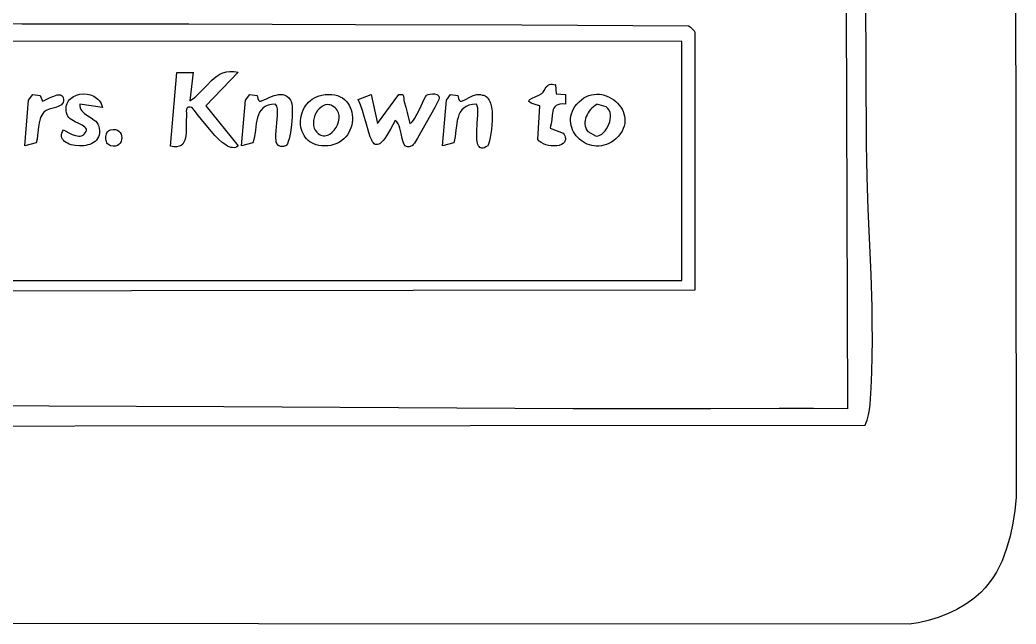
# Model space of a CAD drawing. Header units: millimetres. Extents: x 175 to 239, y 0 to 181.
# Drawn here: x 220.45 to 238.73, y 92.22 to 103.31 of the extents above; entities that cross this region are included whole.
import ezdxf

# ---------------------------------------------------------------- set-up
doc = ezdxf.new("R2010")
doc.units = ezdxf.units.MM
doc.layers.get('0').update_dxf_attribs({"linetype": 'CONTINUOUS'})

msp = doc.modelspace()

# ---------------------------------------------------------------- linework, layer by layer
at = {"color": 5}
for points in [[(235.371497, 177.207364), (235.639608, 96.170718), (235.012387, 96.174191), (234.384876, 96.174687), (233.129151, 96.170718), (231.872766, 96.16675), (231.244428, 96.167246), (230.616049, 96.170718), (230.605466, 96.167191), (227.399705, 96.189157), (224.191299, 96.205335), (220.981239, 96.216552), (217.770518, 96.223635), (211.35106, 96.228706), (204.940863, 96.227163), (198.261782, 96.228761), (191.58204, 96.229368), (188.242541, 96.224855), (184.903621, 96.21476), (181.565527, 96.197308), (178.228509, 96.170718), (178.468398, 170.197664)], [(177.946286, 95.821468), (235.960636, 95.870857), (235.982375, 95.916167), (236.000269, 95.962138), (236.014773, 96.008771), (236.026341, 96.056065), (236.042492, 96.152638), (236.052359, 96.251857), (236.072109, 96.545795), (236.085514, 96.841396), (236.093255, 97.138424), (236.096015, 97.43664), (236.094475, 97.735807), (236.089318, 98.035688), (236.070879, 98.636637), (236.020609, 99.836633), (235.99969, 100.431878), (235.992672, 100.727479), (235.988859, 101.021417), (235.985331, 101.024944), (235.97319, 103.779252), (235.969566, 106.533518), (235.97206, 109.287702), (235.978275, 112.041762)], [(181.213011, 103.166307), (207.734865, 103.173363), (207.802747, 103.176091), (207.869141, 103.183284), (207.999448, 103.205113), (208.129756, 103.226941), (208.19615, 103.234134), (208.264032, 103.236863), (214.37751, 103.243808), (220.492642, 103.242154), (223.550104, 103.237483), (226.607112, 103.229917), (229.663376, 103.21921), (232.718606, 103.205113), (232.749254, 103.182458), (232.789162, 103.145581), (232.823778, 103.109366), (232.838551, 103.088696), (232.838551, 98.347359), (232.838551, 98.347359), (181.142456, 98.287387)]]:
    msp.add_lwpolyline(points, dxfattribs=at)
at = {"color": 1}
msp.add_lwpolyline([(238.720772, 115.729246), (238.719805, 105.133013), (238.733006, 94.537355), (238.707827, 94.304386), (238.672381, 94.068417), (238.623811, 93.833105), (238.559256, 93.602105), (238.475858, 93.379074), (238.370756, 93.167667), (238.309173, 93.067466), (238.241092, 92.971542), (238.166156, 92.880353), (238.084006, 92.794355), (238.087006, 92.797355), (238.087006, 92.797355), (237.955977, 92.683794), (237.808272, 92.579433), (237.647465, 92.485501), (237.477131, 92.40323), (237.300844, 92.333849), (237.122178, 92.278589), (236.944707, 92.238681), (236.772006, 92.215355), (177.043006, 92.247355)], dxfattribs=at)
at = {"color": 5}
for points in [[(232.598661, 98.523748), (232.598661, 102.912307), (181.378817, 102.940529), (181.378817, 98.523748), (232.598661, 98.523748)], [(223.627516, 102.35139), (223.567543, 101.822223), (223.625005, 101.861264), (223.678813, 101.904864), (223.729696, 101.951874), (223.778383, 102.001147), (223.872083, 102.101896), (223.965742, 102.197931), (224.014377, 102.241314), (224.065188, 102.280076), (224.118903, 102.313072), (224.176251, 102.339153), (224.23796, 102.357172), (224.30476, 102.365983), (224.340296, 102.366577), (224.377378, 102.364438), (224.416097, 102.359423), (224.456544, 102.35139), (223.860349, 101.734028), (224.456544, 100.996722), (224.432268, 100.980053), (224.406492, 100.969493), (224.379349, 100.96468), (224.350973, 100.965255), (224.321495, 100.970854), (224.29105, 100.981118), (224.259771, 100.995686), (224.22779, 101.014196), (224.162255, 101.061598), (224.095512, 101.120436), (224.028623, 101.187821), (223.962655, 101.260865), (223.837736, 101.412373), (223.72927, 101.551851), (223.645775, 101.65619), (223.616052, 101.687959), (223.595766, 101.702278), (223.572761, 101.707629), (223.553777, 101.709368), (223.538451, 101.707851), (223.526423, 101.703436), (223.517329, 101.696477), (223.51081, 101.687333), (223.504043, 101.663914), (223.50323, 101.636029), (223.505477, 101.606532), (223.507571, 101.554111), (223.501783, 101.452453), (223.500957, 101.345421), (223.498145, 101.240208), (223.493825, 101.190531), (223.486405, 101.144007), (223.475015, 101.101534), (223.458789, 101.064012), (223.436857, 101.032339), (223.408352, 101.007416), (223.391364, 100.997766), (223.372406, 100.99014), (223.32815, 100.981412), (223.274717, 100.98213), (223.211238, 100.993194), (223.331182, 102.347862), (223.627516, 102.347862)], [(230.28091, 102.118556), (230.291493, 101.952751), (230.460827, 101.942167), (230.460827, 101.765778), (230.406149, 101.76722), (230.360581, 101.762595), (230.32323, 101.752368), (230.293202, 101.737005), (230.269602, 101.71697), (230.251537, 101.692728), (230.238112, 101.664746), (230.228434, 101.633486), (230.216741, 101.563), (230.209307, 101.484989), (230.198978, 101.403175), (230.190494, 101.362004), (230.178604, 101.321278), (230.422021, 101.233083), (230.437756, 101.206787), (230.449386, 101.182128), (230.457126, 101.159087), (230.461192, 101.137647), (230.461797, 101.117792), (230.459158, 101.099502), (230.45349, 101.082762), (230.445007, 101.067553), (230.433924, 101.053859), (230.420458, 101.041661), (230.387232, 101.021685), (230.347051, 101.007487), (230.301635, 100.998927), (230.252706, 100.995865), (230.201983, 100.998162), (230.151187, 101.005678), (230.10204, 101.018275), (230.056263, 101.035811), (230.015575, 101.058148), (229.981699, 101.085147), (229.956354, 101.116667), (229.991632, 101.734028), (229.923156, 101.752416), (229.870302, 101.76934), (229.831742, 101.784994), (229.806148, 101.799568), (229.792191, 101.813252), (229.788543, 101.82624), (229.793877, 101.83872), (229.806864, 101.850886), (229.850486, 101.875036), (229.908784, 101.90022), (229.971133, 101.927967), (230.02691, 101.959806), (230.040964, 101.971472), (230.053023, 101.985004), (230.073101, 102.015865), (230.110694, 102.080192), (230.135981, 102.106464), (230.151948, 102.116554), (230.170777, 102.124013), (230.192955, 102.128393), (230.218967, 102.129243), (230.249299, 102.126114), (230.284437, 102.118556)], [(220.82293, 101.921001), (220.865264, 101.818695), (220.893507, 101.828741), (220.941717, 101.853421), (221.002744, 101.884551), (221.069434, 101.913945), (221.102668, 101.925433), (221.134636, 101.933417), (221.164444, 101.936874), (221.191197, 101.934781), (221.214003, 101.926115), (221.231967, 101.909852), (221.244194, 101.88497), (221.249792, 101.850445), (221.24796, 101.819305), (221.240263, 101.792981), (221.227367, 101.770915), (221.209939, 101.752549), (221.188646, 101.737325), (221.164153, 101.724685), (221.10824, 101.704924), (220.987358, 101.671851), (220.933056, 101.649609), (220.909773, 101.635109), (220.889958, 101.617611), (220.868025, 101.590964), (220.849595, 101.561525), (220.834287, 101.529648), (220.821718, 101.495682), (220.803266, 101.422894), (220.79118, 101.345972), (220.773872, 101.19097), (220.762531, 101.118513), (220.745319, 101.053167), (220.53718, 100.996722), (220.607736, 101.839862), (220.688875, 101.938639), (220.82293, 101.921001)], [(221.962403, 101.705806), (221.546125, 101.765778), (221.545977, 101.728823), (221.552878, 101.695698), (221.565938, 101.665931), (221.584269, 101.639054), (221.606983, 101.614594), (221.63319, 101.592083), (221.692528, 101.551025), (221.755174, 101.512116), (221.814016, 101.471594), (221.839789, 101.449553), (221.861944, 101.425699), (221.879594, 101.39956), (221.891848, 101.370667), (221.904203, 101.321644), (221.909829, 101.27639), (221.90919, 101.234828), (221.902748, 101.196882), (221.890968, 101.162476), (221.874314, 101.131534), (221.853249, 101.103979), (221.828237, 101.079735), (221.799743, 101.058726), (221.768229, 101.040876), (221.73416, 101.026109), (221.697999, 101.014347), (221.66021, 101.005516), (221.621258, 100.999538), (221.581605, 100.996339), (221.541716, 100.99584), (221.463083, 101.002642), (221.425267, 101.009791), (221.38907, 101.019336), (221.354956, 101.031201), (221.323388, 101.04531), (221.29483, 101.061587), (221.269746, 101.079956), (221.248599, 101.10034), (221.231855, 101.122663), (221.219975, 101.146849), (221.213425, 101.172822), (221.212668, 101.200505), (221.218167, 101.229823), (221.230387, 101.260698), (221.249792, 101.293056), (221.349562, 101.236556), (221.40817, 101.208782), (221.468514, 101.187663), (221.498381, 101.181086), (221.527536, 101.177955), (221.555594, 101.178865), (221.582175, 101.184411), (221.606895, 101.195186), (221.629373, 101.211786), (221.649225, 101.234803), (221.66607, 101.264833), (221.671411, 101.286418), (221.668282, 101.306374), (221.657721, 101.324977), (221.640769, 101.3425), (221.618463, 101.359216), (221.591842, 101.3754), (221.529809, 101.407267), (221.462981, 101.440292), (221.399667, 101.476666), (221.371925, 101.496793), (221.348177, 101.518579), (221.329462, 101.542297), (221.31682, 101.568222), (221.305385, 101.607295), (221.298684, 101.644453), (221.296446, 101.679664), (221.298402, 101.712896), (221.304283, 101.744115), (221.31382, 101.773288), (221.326742, 101.800382), (221.342782, 101.825365), (221.361669, 101.848203), (221.383133, 101.868863), (221.406907, 101.887313), (221.43272, 101.90352), (221.460302, 101.91745), (221.489385, 101.929072), (221.550976, 101.945254), (221.615336, 101.951804), (221.680312, 101.948458), (221.712357, 101.942992), (221.743747, 101.934952), (221.774214, 101.924307), (221.803488, 101.911024), (221.831299, 101.895068), (221.857379, 101.876408), (221.881457, 101.85501), (221.903265, 101.830842), (221.922533, 101.803871), (221.938991, 101.774063), (221.952371, 101.741385), (221.962403, 101.705806)], [(224.802267, 101.921001), (224.814614, 101.869848), (224.829056, 101.83468), (224.838054, 101.823091), (224.848128, 101.818695), (224.870784, 101.821607), (224.89742, 101.829588), (224.960686, 101.856233), (225.034039, 101.889574), (225.113593, 101.92056), (225.154481, 101.932339), (225.195463, 101.940135), (225.236051, 101.942814), (225.275761, 101.939246), (225.314107, 101.928298), (225.350602, 101.908839), (225.384762, 101.879738), (225.4161, 101.839862), (225.428945, 101.810975), (225.438487, 101.770498), (225.444897, 101.720233), (225.448347, 101.661984), (225.447044, 101.528749), (225.435944, 101.385219), (225.416411, 101.245823), (225.403907, 101.182185), (225.389807, 101.12499), (225.374281, 101.076043), (225.357499, 101.037147), (225.339632, 101.010105), (225.330345, 101.001594), (225.32085, 100.996722), (225.289386, 100.988826), (225.261663, 100.985476), (225.237473, 100.986422), (225.216609, 100.991417), (225.198863, 101.000209), (225.184029, 101.012551), (225.171899, 101.028192), (225.162266, 101.046883), (225.154921, 101.068375), (225.149659, 101.092418), (225.144551, 101.147163), (225.145282, 101.209121), (225.150194, 101.276299), (225.165924, 101.418333), (225.178471, 101.557308), (225.179404, 101.620662), (225.174565, 101.677267), (225.162294, 101.725128), (225.152854, 101.745156), (225.140934, 101.76225), (225.066457, 101.757505), (225.033674, 101.751722), (225.003674, 101.743798), (224.976318, 101.733834), (224.951464, 101.721927), (224.928974, 101.708179), (224.908706, 101.692687), (224.874279, 101.656873), (224.84706, 101.615283), (224.825928, 101.56871), (224.809763, 101.517952), (224.797443, 101.463803), (224.787845, 101.407061), (224.772336, 101.288977), (224.754263, 101.170066), (224.741462, 101.11229), (224.724655, 101.056694), (224.516516, 100.996722), (224.587072, 101.839862), (224.668211, 101.938639), (224.802267, 101.921001)], [(225.987601, 101.928056), (226.054615, 101.939642), (226.11741, 101.944262), (226.175987, 101.94235), (226.230342, 101.93434), (226.280476, 101.920666), (226.326387, 101.901763), (226.368073, 101.878064), (226.405533, 101.850004), (226.438766, 101.818016), (226.46777, 101.782535), (226.492545, 101.743995), (226.513089, 101.702829), (226.5294, 101.659473), (226.541478, 101.614359), (226.549321, 101.567923), (226.552928, 101.520597), (226.552297, 101.472817), (226.547428, 101.425017), (226.538318, 101.377629), (226.524967, 101.331089), (226.507374, 101.285831), (226.485536, 101.242289), (226.459454, 101.200896), (226.429125, 101.162087), (226.394548, 101.126296), (226.355722, 101.093956), (226.312645, 101.065503), (226.265317, 101.041371), (226.213736, 101.021992), (226.157901, 101.007801), (226.09781, 100.999234), (226.033462, 100.996722), (225.981557, 100.999384), (225.932992, 101.006522), (225.887759, 101.017861), (225.845849, 101.033123), (225.807254, 101.05203), (225.771966, 101.074307), (225.739976, 101.099674), (225.711276, 101.127856), (225.685858, 101.158576), (225.663713, 101.191555), (225.644832, 101.226518), (225.629207, 101.263187), (225.616831, 101.301284), (225.607694, 101.340533), (225.601787, 101.380657), (225.599104, 101.421379), (225.599635, 101.46242), (225.603372, 101.503505), (225.610306, 101.544357), (225.620429, 101.584697), (225.633733, 101.624249), (225.65021, 101.662736), (225.66985, 101.699881), (225.692645, 101.735406), (225.718588, 101.769035), (225.74767, 101.80049), (225.779881, 101.829495), (225.815215, 101.855771), (225.853662, 101.879043), (225.895215, 101.899032), (225.939864, 101.915462), (225.987601, 101.928056)], [(226.89424, 101.938639), (227.014185, 101.409472), (227.402241, 101.938639), (227.442087, 101.944317), (227.468332, 101.941065), (227.477271, 101.936503), (227.48391, 101.930206), (227.491758, 101.913063), (227.496003, 101.865217), (227.49827, 101.837161), (227.504546, 101.808112), (227.53343, 101.709113), (227.558345, 101.608792), (227.606852, 101.409472), (227.627895, 101.421459), (227.649847, 101.442029), (227.672461, 101.469926), (227.695488, 101.503896), (227.74179, 101.585028), (227.786769, 101.675379), (227.864821, 101.843555), (227.893925, 101.901288), (227.905129, 101.91917), (227.913769, 101.928056), (227.940255, 101.939335), (227.976828, 101.948175), (228.018693, 101.952799), (228.061054, 101.951428), (228.099115, 101.942284), (228.115035, 101.934243), (228.128082, 101.923591), (228.137656, 101.910108), (228.143157, 101.893571), (228.143988, 101.873757), (228.139547, 101.850445), (228.116465, 101.800036), (228.06403, 101.699853), (227.908477, 101.418292), (227.747633, 101.142023), (227.688584, 101.048454), (227.66849, 101.020262), (227.656241, 101.007305), (227.612096, 100.986682), (227.592953, 100.981467), (227.575605, 100.979407), (227.559934, 100.980321), (227.545821, 100.984028), (227.533149, 100.990345), (227.5218, 100.999092), (227.502594, 101.023149), (227.487259, 101.054744), (227.474849, 101.092428), (227.464418, 101.134746), (227.445711, 101.227482), (227.423573, 101.321333), (227.408853, 101.365047), (227.390438, 101.404684), (227.367382, 101.438791), (227.338741, 101.465917), (227.252417, 101.304703), (227.177813, 101.182778), (227.144513, 101.135572), (227.113669, 101.097017), (227.085125, 101.06672), (227.058723, 101.044292), (227.034306, 101.029341), (227.011715, 101.021478), (226.990793, 101.02031), (226.971383, 101.025447), (226.953327, 101.036499), (226.936467, 101.053074), (226.920646, 101.074782), (226.905706, 101.101233), (226.877838, 101.166795), (226.851604, 101.246636), (226.79899, 101.436647), (226.770089, 101.540564), (226.737778, 101.646254), (226.700795, 101.75059), (226.657879, 101.850445), (226.89424, 101.938639)], [(228.485269, 101.921001), (228.497617, 101.869848), (228.512059, 101.83468), (228.521057, 101.823091), (228.531131, 101.818695), (228.552235, 101.820544), (228.573299, 101.825716), (228.615797, 101.843775), (228.705756, 101.894983), (228.7552, 101.91912), (228.808943, 101.936269), (228.837737, 101.940816), (228.867979, 101.941926), (228.899791, 101.939036), (228.933298, 101.931584), (228.961035, 101.92682), (228.98611, 101.917364), (229.008631, 101.903529), (229.028706, 101.885626), (229.046443, 101.863966), (229.061949, 101.838861), (229.075332, 101.810621), (229.086701, 101.779559), (229.103826, 101.71021), (229.114186, 101.633307), (229.118645, 101.55134), (229.118065, 101.466799), (229.11331, 101.382175), (229.105242, 101.29996), (229.094725, 101.222643), (229.082622, 101.152716), (229.069795, 101.09267), (229.057108, 101.044995), (229.045423, 101.012182), (229.035603, 100.996722), (229.003337, 100.977542), (228.974548, 100.96474), (228.949055, 100.957958), (228.926676, 100.956835), (228.90723, 100.961011), (228.890534, 100.970127), (228.876409, 100.983822), (228.864671, 101.001738), (228.85514, 101.023514), (228.847634, 101.04879), (228.837972, 101.108405), (228.834231, 101.177704), (228.834961, 101.253809), (228.844021, 101.414923), (228.853537, 101.568719), (228.854835, 101.635677), (228.85189, 101.69217), (228.84325, 101.735321), (228.836341, 101.750993), (228.827464, 101.76225), (228.753879, 101.757543), (228.691224, 101.743936), (228.66369, 101.734038), (228.638522, 101.722206), (228.594796, 101.693128), (228.559069, 101.657476), (228.530366, 101.616027), (228.507708, 101.569554), (228.49012, 101.518834), (228.476625, 101.46464), (228.466246, 101.40775), (228.450929, 101.288977), (228.436356, 101.168715), (228.426907, 101.109964), (228.414714, 101.053167), (228.206575, 100.996722), (228.27713, 101.839862), (228.354742, 101.938639), (228.488797, 101.921001)], [(231.392161, 101.134305), (231.348665, 101.0982), (231.304315, 101.067796), (231.25933, 101.042883), (231.213932, 101.023249), (231.16834, 101.008685), (231.122774, 100.99898), (231.077455, 100.993924), (231.032603, 100.993305), (230.988438, 100.996913), (230.945181, 101.004537), (230.903051, 101.015968), (230.86227, 101.030994), (230.823057, 101.049405), (230.785633, 101.07099), (230.750218, 101.095538), (230.717032, 101.12284), (230.686295, 101.152684), (230.658228, 101.184861), (230.633051, 101.219158), (230.610985, 101.255366), (230.592249, 101.293275), (230.577063, 101.332673), (230.565649, 101.373349), (230.558226, 101.415095), (230.555015, 101.457698), (230.556236, 101.500948), (230.562109, 101.544635), (230.572854, 101.588549), (230.588692, 101.632477), (230.609843, 101.676211), (230.636528, 101.719539), (230.668966, 101.76225), (230.710959, 101.807377), (230.754718, 101.845697), (230.799941, 101.877473), (230.846326, 101.902969), (230.893571, 101.922447), (230.941376, 101.93617), (230.989437, 101.944401), (231.037453, 101.947404), (231.085124, 101.94544), (231.132146, 101.938773), (231.178219, 101.927666), (231.223041, 101.912381), (231.26631, 101.893182), (231.307724, 101.870331), (231.346982, 101.844091), (231.383782, 101.814726), (231.417823, 101.782498), (231.448802, 101.74767), (231.476419, 101.710505), (231.500371, 101.671265), (231.520357, 101.630215), (231.536075, 101.587616), (231.547224, 101.543731), (231.553501, 101.498824), (231.554606, 101.453158), (231.550236, 101.406994), (231.54009, 101.360597), (231.523867, 101.314229), (231.501263, 101.268153), (231.471979, 101.222632), (231.435712, 101.177928), (231.392161, 101.134305)], [(225.899406, 101.247194), (225.922844, 101.225783), (225.946759, 101.209021), (225.971011, 101.19668), (225.995456, 101.188531), (226.019953, 101.184346), (226.044359, 101.183896), (226.068533, 101.186952), (226.092332, 101.193286), (226.115614, 101.202668), (226.138238, 101.214871), (226.18094, 101.246822), (226.219301, 101.287311), (226.252184, 101.334507), (226.278453, 101.386581), (226.296971, 101.441705), (226.3066, 101.498048), (226.307726, 101.526105), (226.306204, 101.553781), (226.301891, 101.580847), (226.294645, 101.607075), (226.284325, 101.632235), (226.270788, 101.6561), (226.253892, 101.67844), (226.233495, 101.699028), (226.209454, 101.717633), (226.181629, 101.734028), (226.159823, 101.743705), (226.138113, 101.750342), (226.116572, 101.754083), (226.095274, 101.755071), (226.053706, 101.749361), (226.014004, 101.734359), (225.976762, 101.711213), (225.942573, 101.68107), (225.912034, 101.645077), (225.885736, 101.604382), (225.864276, 101.560132), (225.848247, 101.513473), (225.838243, 101.465553), (225.834859, 101.41752), (225.838689, 101.37052), (225.850328, 101.325701), (225.870368, 101.28421), (225.899406, 101.247194)], [(231.035855, 101.758723), (231.005816, 101.739261), (230.976785, 101.716803), (230.949108, 101.691657), (230.923131, 101.664134), (230.899201, 101.634544), (230.877663, 101.603197), (230.858864, 101.570403), (230.84315, 101.536472), (230.830867, 101.501715), (230.822362, 101.466441), (230.817981, 101.430959), (230.818069, 101.395582), (230.822974, 101.360617), (230.833042, 101.326377), (230.848618, 101.293169), (230.870049, 101.261306), (231.025271, 101.176639), (231.060275, 101.181188), (231.094793, 101.194181), (231.128257, 101.214637), (231.160099, 101.241572), (231.189749, 101.274006), (231.21664, 101.310956), (231.240202, 101.351441), (231.259869, 101.394479), (231.27507, 101.439088), (231.285239, 101.484286), (231.289805, 101.529091), (231.288201, 101.572522), (231.279859, 101.613596), (231.26421, 101.651332), (231.240685, 101.684748), (231.208716, 101.712861), (231.035855, 101.76225)], [(222.114098, 101.293056), (222.161847, 101.301705), (222.203229, 101.299574), (222.238245, 101.288203), (222.266895, 101.269133), (222.289178, 101.243903), (222.305094, 101.214053), (222.314644, 101.181123), (222.317827, 101.146653), (222.314644, 101.112183), (222.305094, 101.079253), (222.289178, 101.049403), (222.266895, 101.024173), (222.238245, 101.005102), (222.203229, 100.993732), (222.161847, 100.991601), (222.114098, 101.00025), (222.093014, 101.008422), (222.074741, 101.020645), (222.05928, 101.036341), (222.046629, 101.05493), (222.03679, 101.075835), (222.029762, 101.098476), (222.025545, 101.122275), (222.02414, 101.146653), (222.025545, 101.17103), (222.029762, 101.194829), (222.03679, 101.21747), (222.046629, 101.238375), (222.05928, 101.256965), (222.074741, 101.272661), (222.093014, 101.284884), (222.114098, 101.293056)]]:
    msp.add_lwpolyline(points, close=True, dxfattribs=at)

doc.saveas('drawing.dxf')
